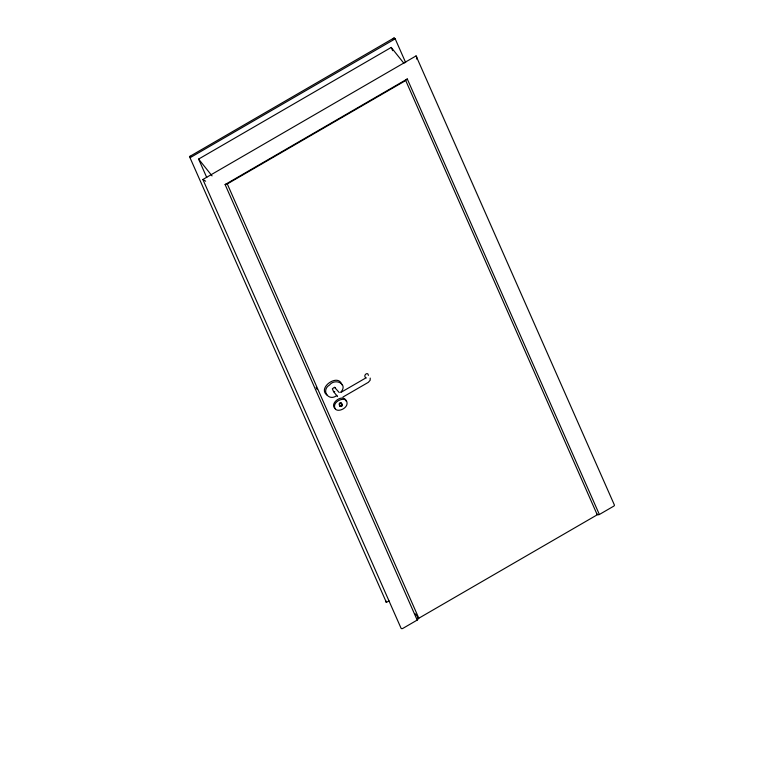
<?xml version="1.0" encoding="UTF-8"?>
<svg xmlns="http://www.w3.org/2000/svg" width="758" height="758" viewBox="0 0 758 758"><rect width="100%" height="100%" fill="white"/><g stroke="black" fill="none" stroke-linecap="round" stroke-linejoin="round"><path stroke-width="1.14" d="M339.385 403.881L340.342 406.297L341.346 406.165M416.445 59.029L416.824 57.229L416.066 55.921L202.879 179.485L401.115 628.354A1.393 0.9 -23.8 0 0 402.886 628.373L417.194 620.082A1.677 1.08 -23.8 0 0 417.866 618.424L417.402 617.855M393.137 39.084L394.151 37.909L395.193 38.829L405.691 62.639M416.066 55.921L614.293 504.79A1.393 0.9 -23.8 0 1 613.667 506.202L599.37 514.492L407.283 78.974L405.814 80.111M341.346 403.123C338.693 401.958 338.684 407.273 341.204 406.496C343.696 405.9 341.252 401.238 339.527 403.483M339.432 403.796L339.281 404.327M340.74 392.199C348.528 384.107 335.15 377.721 329.578 384.988C320.577 390.361 328.792 402.053 336.903 395.42M339.347 403.701L339.745 403.284M394.027 37.957L189.509 156.584L386.4 602.42L389.053 600.886M341.574 406.013C342.758 405.208 341.432 402.204 340.039 403.199M340.105 406.279L341.384 406.25L342.171 405.075M190.22 157.626L395.193 38.829M206.735 177.486L198.615 159.076L391.232 47.432L403.948 63.35M417.194 620.082L225.107 184.564L407.283 78.974M341.091 392.284L365.365 378.214M418.823 618.215L597.247 514.796L405.71 80.519L227.286 183.938L418.823 618.215L415.299 613.809M189.595 156.442L190.741 156.385M342.976 397.031L368.341 382.335L370.15 380.26L370.217 378.09M334.742 391.526L333.596 391.64L332.345 388.826L334.486 387.234L339.243 392.568M225.107 184.564L226.263 184.023M205.655 181.2L202.879 179.485M366.389 378.005C361.964 376.262 367.981 370.757 368.407 375.399M327.105 395.117C316.863 387.878 338.494 372.69 341.82 384.78M335.538 408.913C328.053 403.626 343.867 392.53 346.302 401.361M596.859 513.848L597.313 514.426A1.677 1.08 -23.8 0 0 599.37 514.492M198.615 159.076L212.06 175.894M333.473 391.507L337.556 396.614M386.4 602.42L385.784 601.653A1.497 0.966 -23.8 0 1 385.803 600.753M391.232 47.432L392.663 50.682M335.083 387.442L335.358 388.068M316.152 387.196L317.109 389.356M334.524 405.691C333.852 413.877 346.368 409.765 347.05 403.891C347.723 395.704 335.207 399.817 334.524 405.691"/></g></svg>
